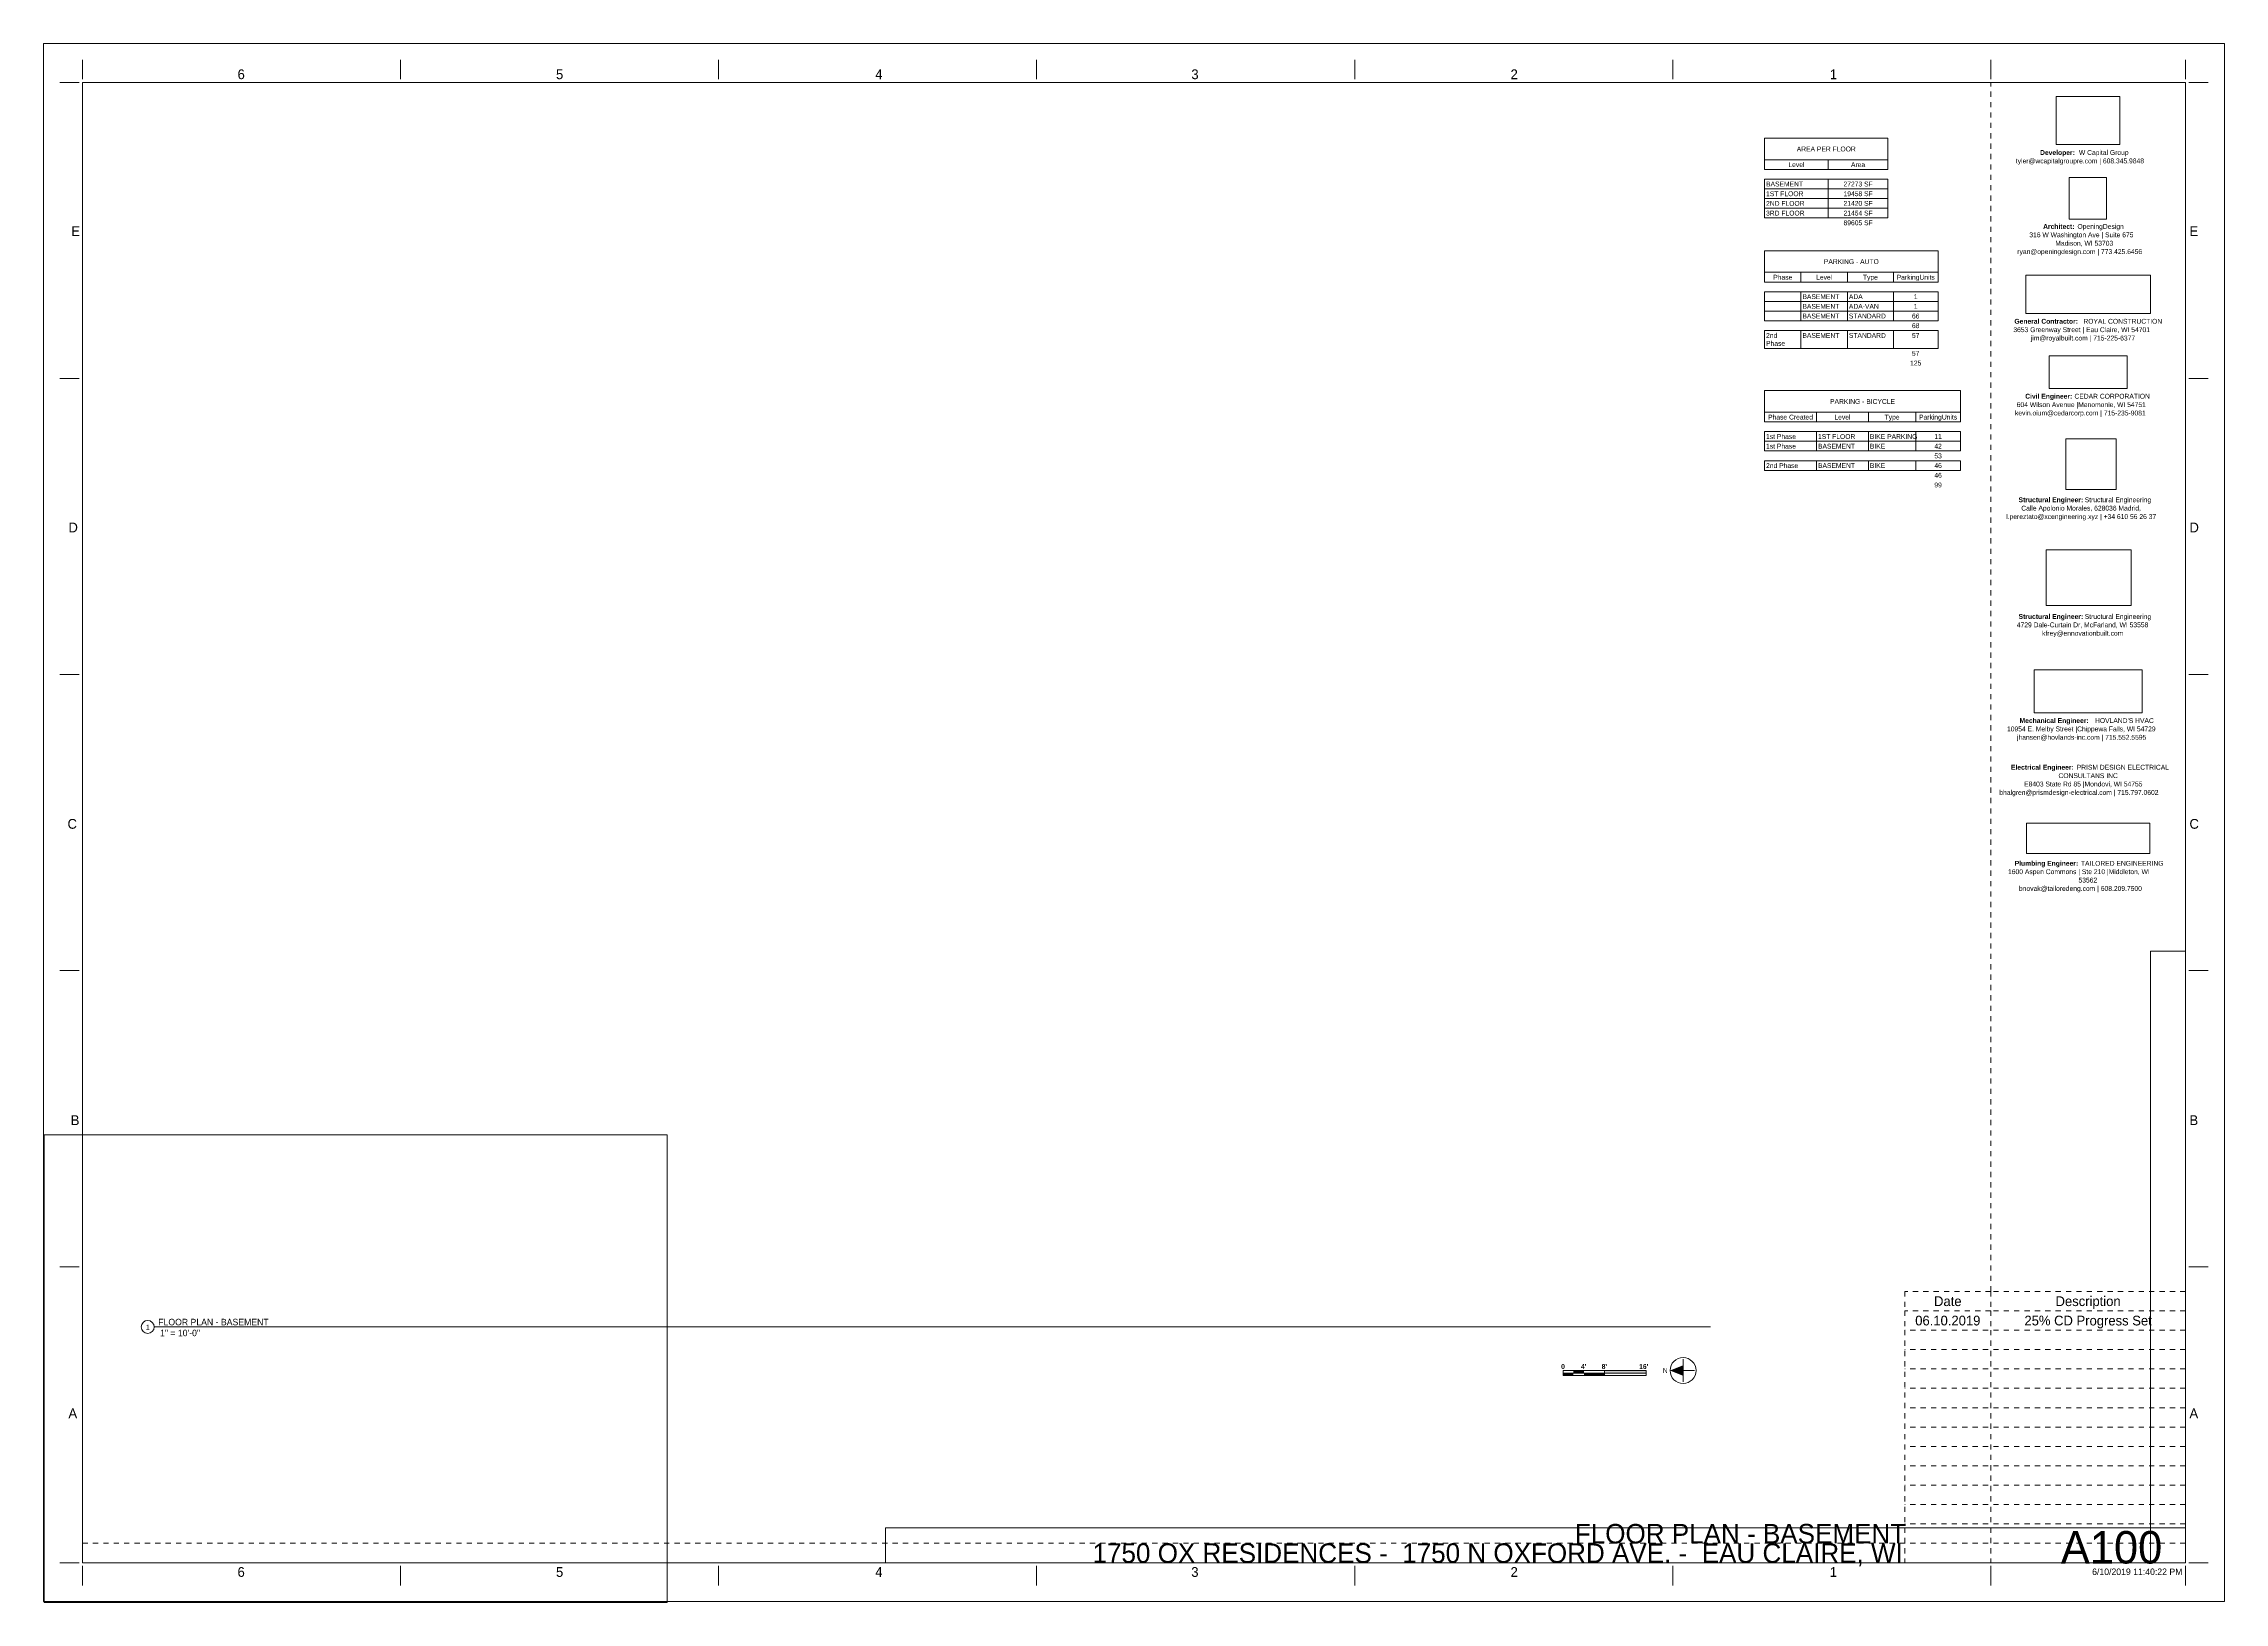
# Paper-space layout 'Layout1' of a CAD drawing. Header units: inches. Extents: x 0 to 42, y 0 to 30.
import ezdxf

# ---------------------------------------------------------------- set-up
doc = ezdxf.new("R2010")
doc.units = ezdxf.units.IN
doc.header["$MEASUREMENT"] = 0
doc.linetypes.add('Dot 1_32_', pattern=[0.03125, 0, -0.03125])
for name, color, linetype, lineweight in [('A-ANNO-NOTE', 131, 'Continuous', 9), ('A-DETL', 90, 'Continuous', 9), ('G-ANNO-SCHD', 231, 'Continuous', 9), ('G-ANNO-TTLB', 6, 'Continuous', 9), ('G-ANNO-TTLB-MEDM', 33, 'Continuous', 20)]:
    doc.layers.add(name, color=color, linetype=linetype, lineweight=lineweight)
doc.layers.add('G-ANNO-NPLT', color=191, linetype='Continuous', plot=False)
doc.styles.add('Arial_1', font='arial.ttf', dxfattribs={"height": 0.09375})
doc.styles.add('Century Gothic_1', font='ufonts.com_century-gothic.ttf', dxfattribs={"height": 0.1875})
doc.styles.add('Century Gothic_2', font='ufonts.com_century-gothic.ttf', dxfattribs={"height": 0.09375})
doc.styles.add('Century Gothic_3', font='ufonts.com_century-gothic.ttf', dxfattribs={"height": 0.125})
doc.styles.add('Century Gothic_4', font='ufonts.com_century-gothic.ttf', dxfattribs={"height": 0.625})
doc.styles.add('Century Gothic_5', font='ufonts.com_century-gothic.ttf', dxfattribs={"height": 0.375})
doc.styles.add('Century Gothic_B_1', font='GOTHICB.TTF', dxfattribs={"height": 0.09375})
picture_1 = doc.add_image_def('image1.jpg', size_in_pixel=(785, 514))
picture_2 = doc.add_image_def('image2.png', size_in_pixel=(300, 300))
picture_3 = doc.add_image_def('image3.jpg', size_in_pixel=(336, 83))
picture_4 = doc.add_image_def('image4.jpg', size_in_pixel=(278, 110))
picture_5 = doc.add_image_def('image5.jpg', size_in_pixel=(302, 126))
picture_6 = doc.add_image_def('image6.jpg', size_in_pixel=(261, 80))
picture_7 = doc.add_image_def('image7.jpg', size_in_pixel=(344, 261))
picture_8 = doc.add_image_def('image8.jpg', size_in_pixel=(547, 610))
picture_9 = doc.add_image_def('image9.jpg', size_in_pixel=(95, 1663))
picture_10 = doc.add_image_def('image10.jpg', size_in_pixel=(3536, 95))

# ---------------------------------------------------------------- blocks, each defined once
blk = doc.blocks.new('OD Title Block - 30x42 - CDs - one-598439-FLOOR PLAN - BASEMENT')
at = {"layer": 'G-ANNO-TTLB'}
for p, q in [((-0.01, 30.014), (41.99, 30.014)), ((-0.01, 0.014), (-0.01, 30.014)), ((41.99, 0.014), (41.99, 30.014)), ((-0.01, 0.014), (41.99, 0.014))]:
    blk.add_line(p, q, dxfattribs=at)
at = {"layer": 'G-ANNO-TTLB', "linetype": 'Dot 1_32_', "lineweight": 13}
for p, q in [((37.49, 5.989), (37.49, 29.264)), ((0.74, 1.137), (35.905, 1.137))]:
    blk.add_line(p, q, dxfattribs=at)
at = {"layer": 'G-ANNO-TTLB-MEDM'}
for p, q in [((0.74, 29.326), (0.74, 29.701)), ((6.865, 29.326), (6.865, 29.701)), ((12.99, 29.326), (12.99, 29.701)), ((19.115, 29.326), (19.115, 29.701)), ((25.24, 29.326), (25.24, 29.701)), ((31.365, 29.326), (31.365, 29.701)), ((37.49, 29.326), (37.49, 29.701)), ((41.24, 29.326), (41.24, 29.701)), ((0.677, 29.264), (0.302, 29.264)), ((0.74, 29.264), (41.24, 29.264)), ((0.74, 29.264), (0.74, 0.764)), ((41.24, 29.264), (41.24, 0.764)), ((41.302, 29.264), (41.677, 29.264)), ((0.677, 23.564), (0.302, 23.564)), ((41.302, 23.564), (41.677, 23.564)), ((0.677, 17.864), (0.302, 17.864)), ((41.302, 17.864), (41.677, 17.864)), ((0.677, 12.164), (0.302, 12.164)), ((41.302, 12.164), (41.677, 12.164)), ((0.677, 6.464), (0.302, 6.464)), ((41.302, 6.464), (41.677, 6.464)), ((0.677, 0.764), (0.302, 0.764)), ((0.74, 0.764), (41.24, 0.764)), ((0.74, 0.701), (0.74, 0.326)), ((6.865, 0.701), (6.865, 0.326)), ((12.99, 0.701), (12.99, 0.326)), ((19.115, 0.701), (19.115, 0.326)), ((25.24, 0.701), (25.24, 0.326)), ((31.365, 0.701), (31.365, 0.326)), ((37.49, 0.701), (37.49, 0.326)), ((41.24, 0.701), (41.24, 0.326)), ((41.302, 0.764), (41.677, 0.764))]:
    blk.add_line(p, q, dxfattribs=at)
at = {"layer": 'G-ANNO-TTLB', "attachment_point": 1}
for s, insert, char_height, width, style in [('6', (3.725, 29.517), 0.188, 0.17675, 'Century Gothic_1'), ('5', (9.858, 29.517), 0.188, 0.17675, 'Century Gothic_1'), ('4', (16.007, 29.517), 0.188, 0.17675, 'Century Gothic_1'), ('3', (22.094, 29.517), 0.188, 0.17675, 'Century Gothic_1'), ('2', (28.242, 29.517), 0.188, 0.17675, 'Century Gothic_1'), ('1', (34.391, 29.517), 0.188, 0.17675, 'Century Gothic_1'), ('tyler@wcapitalgroupre.com | 608.345.9848', (37.974, 27.802), 0.09375, 3.36141, 'Century Gothic_2'), ('Developer: ', (38.44, 27.964), 0.09375, 0.90584, 'Century Gothic_B_1'), ('W Capital Group', (39.188, 27.964), 0.09375, 1.32878, 'Century Gothic_2'), ('E', (0.523, 26.497), 0.188, 0.17044, 'Century Gothic_1'), ('Architect: ', (38.499, 26.54), 0.09375, 0.80169, 'Century Gothic_B_1'), ('OpeningDesign', (39.16, 26.54), 0.09375, 1.212, 'Century Gothic_2'), ('E', (41.317, 26.497), 0.188, 0.17044, 'Century Gothic_1'), ('ryan@openingdesign.com | 773.425.6456', (38.002, 26.056), 0.09375, 3.21937, 'Century Gothic_2'), ('316 W Washington Ave | Suite 675', (38.233, 26.379), 0.09375, 2.65756, 'Century Gothic_2'), ('Madison, WI 53703', (38.733, 26.217), 0.09375, 1.44556, 'Century Gothic_2'), ('3653 Greenway Street | Eau Claire, WI 54701', (37.925, 24.552), 0.09375, 3.4845, 'Century Gothic_2'), ('General Contractor: ', (37.946, 24.714), 0.09375, 1.60969, 'Century Gothic_B_1'), ('jim@royalbuilt.com | 715-225-6377', (38.263, 24.391), 0.09375, 2.66387, 'Century Gothic_2'), ('ROYAL CONSTRUCTION', (39.274, 24.714), 0.09375, 1.82116, 'Century Gothic_2'), ('604 Wilson Avenue |Menomonie, WI 54751', (37.99, 23.109), 0.09375, 3.32669, 'Century Gothic_2'), ('Civil Engineer: ', (38.154, 23.271), 0.09375, 1.14888, 'Century Gothic_B_1'), ('CEDAR CORPORATION', (39.102, 23.271), 0.09375, 1.78012, 'Century Gothic_2'), ('kevin.oium@cedarcorp.com | 715-235-9081', (37.956, 22.948), 0.09375, 3.40559, 'Century Gothic_2'), ('Structural Engineer: ', (38.026, 21.277), 0.09375, 1.54341, 'Century Gothic_B_1'), ('Calle Apolonio Morales, 628036 Madrid, ', (38.078, 21.116), 0.09375, 3.15309, 'Century Gothic_2'), ('Structural Engineering', (39.3, 21.277), 0.09375, 1.69175, 'Century Gothic_2'), ('D', (0.468, 20.791), 0.188, 0.23672, 'Century Gothic_1'), ('l.pereztato@xcengineering.xyz | +34 610 56 26 37', (37.787, 20.954), 0.09375, 3.81591, 'Century Gothic_2'), ('D', (41.317, 20.791), 0.188, 0.23672, 'Century Gothic_1'), ('Structural Engineer: ', (38.026, 19.03), 0.09375, 1.54341, 'Century Gothic_B_1'), ('Structural Engineering', (39.3, 19.03), 0.09375, 1.69175, 'Century Gothic_2'), ('4729 Dale-Curtain Dr, McFarland, WI 53558', (37.992, 18.869), 0.09375, 3.32037, 'Century Gothic_2'), ('kfrey@ennovationbuilt.com', (38.479, 18.707), 0.09375, 2.13994, 'Century Gothic_2'), ('10954 E. Melby Street |Chippewa Falls, WI 54729', (37.803, 16.865), 0.09375, 3.77487, 'Century Gothic_2'), ('Mechanical Engineer: ', (38.045, 17.026), 0.09375, 1.76119, 'Century Gothic_B_1'), ("HOVLAND'S HVAC", (39.498, 17.026), 0.09375, 1.42663, 'Century Gothic_2'), ('jhansen@hovlands-inc.com | 715.552.5595', (37.996, 16.704), 0.09375, 3.31091, 'Century Gothic_2'), ('Electrical Engineer: ', (37.88, 16.127), 0.09375, 1.53394, 'Century Gothic_B_1'), ('CONSULTANS INC', (38.794, 15.965), 0.09375, 1.37613, 'Century Gothic_2'), ('PRISM DESIGN ELECTRICAL ', (39.146, 16.127), 0.09375, 2.09891, 'Century Gothic_2'), ('bhalgren@prismdesign-electrical.com | 715.797.0602', (37.656, 15.642), 0.09375, 4.13469, 'Century Gothic_2'), ('E8403 State Rd 85 |Mondovi, WI 54755', (38.133, 15.804), 0.09375, 2.9795, 'Century Gothic_2'), ('C', (0.45, 15.084), 0.188, 0.25881, 'Century Gothic_1'), ('C', (41.317, 15.084), 0.188, 0.25881, 'Century Gothic_1'), ('Plumbing Engineer: ', (37.951, 14.277), 0.09375, 1.54656, 'Century Gothic_B_1'), ('1600 Aspen Commons | Ste 210 |Middleton, WI ', (37.823, 14.116), 0.09375, 3.77172, 'Century Gothic_2'), ('53562', (39.18, 13.954), 0.0937, 0.44188, 'Century Gothic_2'), ('TAILORED ENGINEERING', (39.227, 14.277), 0.09375, 1.87166, 'Century Gothic_2'), ('bnovak@tailoredeng.com | 608.209.7500', (38.034, 13.793), 0.09375, 3.21622, 'Century Gothic_2'), ('B', (0.512, 9.378), 0.188, 0.18306, 'Century Gothic_1'), ('B', (41.317, 9.378), 0.188, 0.18306, 'Century Gothic_1'), ('A', (0.468, 3.734), 0.188, 0.23672, 'Century Gothic_1'), ('A', (41.317, 3.734), 0.188, 0.23672, 'Century Gothic_1'), ('6', (3.724, 0.679), 0.188, 0.17675, 'Century Gothic_1'), ('5', (9.858, 0.679), 0.188, 0.17675, 'Century Gothic_1'), ('4', (16.007, 0.679), 0.188, 0.17675, 'Century Gothic_1'), ('3', (22.093, 0.679), 0.188, 0.17675, 'Century Gothic_1'), ('2', (28.242, 0.679), 0.188, 0.17675, 'Century Gothic_1'), ('1', (34.39, 0.679), 0.188, 0.17675, 'Century Gothic_1')]:
    blk.add_mtext(s, dxfattribs=dict(at, insert=insert, char_height=char_height, width=width, style=style))
at = {"layer": 'G-ANNO-TTLB'}
image = blk.add_image(picture_7, insert=(38.752, 28.068), size_in_units=(1.226, 0.93), dxfattribs=at)
image.dxf.flags = 7
image = blk.add_image(picture_8, insert=(38.999, 26.632), size_in_units=(0.719, 0.802), rotation=0, dxfattribs=at)
image.dxf.flags = 7
image = blk.add_image(picture_6, insert=(38.163, 24.818), size_in_units=(2.404, 0.737), dxfattribs=at)
image.dxf.flags = 7
image = blk.add_image(picture_5, insert=(38.612, 23.375), size_in_units=(1.506, 0.628), dxfattribs=at)
image.dxf.flags = 7
image = blk.add_image(picture_2, insert=(38.938, 21.431), size_in_units=(0.97, 0.97), dxfattribs=at)
image.dxf.flags = 7
image = blk.add_image(picture_1, insert=(38.558, 19.194), size_in_units=(1.638, 1.072), dxfattribs=at)
image.dxf.flags = 7
image = blk.add_image(picture_4, insert=(38.326, 17.131), size_in_units=(2.077, 0.822), dxfattribs=at)
image.dxf.flags = 7
image = blk.add_image(picture_3, insert=(38.179, 14.417), size_in_units=(2.372, 0.586), dxfattribs=at)
image.dxf.flags = 7
image = blk.add_image(picture_9, insert=(40.567, 0.764), size_in_units=(0.673, 11.775), dxfattribs=at)
image.dxf.flags = 7
image = blk.add_image(picture_10, insert=(16.203, 0.764), size_in_units=(25.037, 0.673), dxfattribs=at)
image.dxf.flags = 7
blk = doc.blocks.new('Viewport - All On-568496-FLOOR PLAN - BASEMENT')
at = {"layer": 'G-ANNO-TTLB'}
for start, end in [(360, 180), (180, 360)]:
    blk.add_arc((-0.125, 0), 0.125, start, end, dxfattribs=at)
blk = doc.blocks.new('Graphic Scale - 1in-10ft-530767-FLOOR PLAN - BASEMENT')
at = {"layer": 'A-ANNO-NOTE'}
for points in [[(-1.2, 0.049), (-1.2, 0), (-1.4, 0), (-1.4, 0.049)], [(0, 0.049), (0, 0), (-0.8, 0), (-0.8, 0.049)], [(-1.4, 0), (-1.4, -0.049), (-1.6, -0.049), (-1.6, 0)], [(-0.8, 0), (-0.8, -0.049), (-1.2, -0.049), (-1.2, 0)]]:
    blk.add_hatch(color=256, dxfattribs=at).paths.add_polyline_path(points, flags=0)
for p, q in [((-1.6, 0.049), (0, 0.049)), ((-1.6, -0.049), (-1.6, 0.049)), ((-0.8, 0.049), (-0.8, -0.049)), ((0, 0.049), (0, -0.049)), ((-1.6, 0), (0, 0)), ((-1.6, -0.049), (0, -0.049))]:
    blk.add_line(p, q, dxfattribs=at)
at = {"layer": 'A-ANNO-NOTE', "attachment_point": 1, "style": 'Century Gothic_B_1'}
for s, insert, char_height, width in [('\\fCentury Gothic|b1|i0|c0|p34|;0', (-1.638, 0.173), 0.09375, 0.09153), ("4'", (-1.255, 0.173), 0.0937, 0.12625), ("8'", (-0.857, 0.173), 0.0937, 0.12625), ("16'", (-0.135, 0.173), 0.0937, 0.21778)]:
    blk.add_mtext(s, dxfattribs=dict(at, insert=insert, char_height=char_height, width=width))
blk = doc.blocks.new('North Arrow - Left-530765-FLOOR PLAN - BASEMENT')
at = {"layer": 'A-ANNO-NOTE'}
blk.add_hatch(color=256, dxfattribs=at).paths.add_polyline_path([(-0.25, 0), (0, 0.101), (0, -0.101)], flags=0)
for p, q in [((-0.219, 0), (0.219, 0)), ((0, 0.219), (0, -0.219))]:
    blk.add_line(p, q, dxfattribs=at)
blk.add_circle((0, 0), 0.25, dxfattribs=at)
at = {"layer": 'A-ANNO-NOTE', "insert": (-0.39, 0.047), "char_height": 0.0937, "width": 0.09784, "attachment_point": 1, "style": 'Arial_1'}
blk.add_mtext('N', dxfattribs=at)

psp = doc.layouts.get("Layout1")

# ---------------------------------------------------------------- linework, layer by layer
at = {"layer": 'A-DETL'}
for p, q in [((33.134, 28.194), (33.134, 27.778)), ((35.509, 28.194), (33.134, 28.194)), ((35.509, 27.778), (35.509, 28.194)), ((33.134, 27.778), (33.134, 27.591)), ((33.134, 27.778), (35.509, 27.778)), ((34.361, 27.778), (34.361, 27.591)), ((35.509, 27.778), (35.509, 27.591)), ((34.361, 27.591), (33.134, 27.591)), ((34.361, 27.404), (33.134, 27.404)), ((33.134, 27.404), (33.134, 27.218)), ((35.509, 27.591), (34.361, 27.591)), ((35.509, 27.404), (34.361, 27.404)), ((34.361, 27.404), (34.361, 27.218)), ((35.509, 27.404), (35.509, 27.218)), ((34.361, 27.218), (33.134, 27.218)), ((33.134, 27.218), (33.134, 27.031)), ((34.361, 27.031), (33.134, 27.031)), ((33.134, 27.031), (33.134, 26.845)), ((35.509, 27.218), (34.361, 27.218)), ((34.361, 27.218), (34.361, 27.031)), ((35.509, 27.031), (34.361, 27.031)), ((34.361, 27.031), (34.361, 26.845)), ((35.509, 27.218), (35.509, 27.031)), ((35.509, 27.031), (35.509, 26.845)), ((34.361, 26.845), (33.134, 26.845)), ((33.134, 26.845), (33.134, 26.658)), ((34.361, 26.658), (33.134, 26.658)), ((35.509, 26.845), (34.361, 26.845)), ((34.361, 26.845), (34.361, 26.658)), ((35.509, 26.658), (34.361, 26.658)), ((35.509, 26.845), (35.509, 26.658)), ((33.134, 26.026), (33.134, 25.61)), ((36.476, 26.026), (33.134, 26.026)), ((36.476, 25.61), (36.476, 26.026)), ((33.134, 25.61), (33.134, 25.423)), ((33.134, 25.61), (36.476, 25.61)), ((33.835, 25.423), (33.134, 25.423)), ((33.835, 25.236), (33.134, 25.236)), ((33.134, 25.236), (33.134, 25.05)), ((33.835, 25.61), (33.835, 25.423)), ((34.73, 25.423), (33.835, 25.423)), ((34.73, 25.236), (33.835, 25.236)), ((33.835, 25.236), (33.835, 25.05)), ((34.73, 25.61), (34.73, 25.423)), ((35.614, 25.423), (34.73, 25.423)), ((35.614, 25.236), (34.73, 25.236)), ((34.73, 25.236), (34.73, 25.05)), ((35.614, 25.61), (35.614, 25.423)), ((36.476, 25.423), (35.614, 25.423)), ((36.476, 25.236), (35.614, 25.236)), ((35.614, 25.236), (35.614, 25.05)), ((36.476, 25.61), (36.476, 25.423)), ((36.476, 25.236), (36.476, 25.05)), ((33.835, 25.05), (33.134, 25.05)), ((33.134, 25.05), (33.134, 24.863)), ((33.835, 24.863), (33.134, 24.863)), ((33.134, 24.863), (33.134, 24.676)), ((34.73, 25.05), (33.835, 25.05)), ((33.835, 25.05), (33.835, 24.863)), ((34.73, 24.863), (33.835, 24.863)), ((33.835, 24.863), (33.835, 24.676)), ((35.614, 25.05), (34.73, 25.05)), ((34.73, 25.05), (34.73, 24.863)), ((35.614, 24.863), (34.73, 24.863)), ((34.73, 24.863), (34.73, 24.676)), ((36.476, 25.05), (35.614, 25.05)), ((35.614, 25.05), (35.614, 24.863)), ((36.476, 24.863), (35.614, 24.863)), ((35.614, 24.863), (35.614, 24.676)), ((36.476, 25.05), (36.476, 24.863)), ((36.476, 24.863), (36.476, 24.676)), ((33.835, 24.676), (33.134, 24.676)), ((33.835, 24.49), (33.134, 24.49)), ((33.134, 24.49), (33.134, 24.145)), ((34.73, 24.676), (33.835, 24.676)), ((34.73, 24.49), (33.835, 24.49)), ((33.835, 24.49), (33.835, 24.145)), ((35.614, 24.676), (34.73, 24.676)), ((35.614, 24.49), (34.73, 24.49)), ((34.73, 24.49), (34.73, 24.145)), ((36.476, 24.676), (35.614, 24.676)), ((36.476, 24.49), (35.614, 24.49)), ((35.614, 24.49), (35.614, 24.145)), ((36.476, 24.49), (36.476, 24.145)), ((33.835, 24.145), (33.134, 24.145)), ((34.73, 24.145), (33.835, 24.145)), ((35.614, 24.145), (34.73, 24.145)), ((36.476, 24.145), (35.614, 24.145)), ((33.134, 23.333), (33.134, 22.916)), ((36.907, 23.333), (33.134, 23.333)), ((36.907, 22.916), (36.907, 23.333)), ((33.134, 22.916), (33.134, 22.73)), ((33.134, 22.916), (36.907, 22.916)), ((34.134, 22.73), (33.134, 22.73)), ((34.134, 22.916), (34.134, 22.73)), ((35.134, 22.73), (34.134, 22.73)), ((35.134, 22.916), (35.134, 22.73)), ((36.045, 22.73), (35.134, 22.73)), ((36.045, 22.916), (36.045, 22.73)), ((36.907, 22.73), (36.045, 22.73)), ((36.907, 22.916), (36.907, 22.73)), ((34.134, 22.543), (33.134, 22.543)), ((33.134, 22.543), (33.134, 22.357)), ((34.134, 22.357), (33.134, 22.357)), ((33.134, 22.357), (33.134, 22.17)), ((35.134, 22.543), (34.134, 22.543)), ((34.134, 22.543), (34.134, 22.357)), ((35.134, 22.357), (34.134, 22.357)), ((34.134, 22.357), (34.134, 22.17)), ((36.045, 22.543), (35.134, 22.543)), ((35.134, 22.543), (35.134, 22.357)), ((36.045, 22.357), (35.134, 22.357)), ((35.134, 22.357), (35.134, 22.17)), ((36.907, 22.543), (36.045, 22.543)), ((36.045, 22.543), (36.045, 22.357)), ((36.907, 22.357), (36.045, 22.357)), ((36.045, 22.357), (36.045, 22.17)), ((36.907, 22.543), (36.907, 22.357)), ((36.907, 22.357), (36.907, 22.17)), ((34.134, 22.17), (33.134, 22.17)), ((34.134, 21.983), (33.134, 21.983)), ((33.134, 21.983), (33.134, 21.797)), ((35.134, 22.17), (34.134, 22.17)), ((35.134, 21.983), (34.134, 21.983)), ((34.134, 21.983), (34.134, 21.797)), ((36.045, 22.17), (35.134, 22.17)), ((36.045, 21.983), (35.134, 21.983)), ((35.134, 21.983), (35.134, 21.797)), ((36.907, 22.17), (36.045, 22.17)), ((36.907, 21.983), (36.045, 21.983)), ((36.045, 21.983), (36.045, 21.797)), ((36.907, 21.983), (36.907, 21.797)), ((34.134, 21.797), (33.134, 21.797)), ((35.134, 21.797), (34.134, 21.797)), ((36.045, 21.797), (35.134, 21.797)), ((36.907, 21.797), (36.045, 21.797))]:
    psp.add_line(p, q, dxfattribs=at)
at = {"layer": 'A-DETL', "linetype": 'Dot 1_32_', "lineweight": 13}
for p, q in [((37.49, 5.989), (35.837, 5.989)), ((35.837, 5.989), (35.837, 5.616)), ((41.24, 5.989), (37.49, 5.989)), ((37.49, 5.989), (37.49, 5.616)), ((41.24, 5.989), (41.24, 5.616)), ((37.49, 5.616), (35.837, 5.616)), ((35.837, 5.616), (35.837, 5.242)), ((41.24, 5.616), (37.49, 5.616)), ((37.49, 5.616), (37.49, 5.242)), ((41.24, 5.616), (41.24, 5.242)), ((41.24, 5.242), (35.837, 5.242)), ((35.837, 5.242), (35.837, 0.764)), ((37.49, 5.242), (37.49, 0.764)), ((41.24, 4.869), (35.837, 4.869)), ((41.24, 4.496), (35.837, 4.496)), ((41.24, 4.123), (35.837, 4.123)), ((41.24, 3.749), (35.837, 3.749)), ((41.24, 3.376), (35.837, 3.376)), ((41.24, 3.003), (35.837, 3.003)), ((41.24, 2.63), (35.837, 2.63)), ((41.24, 2.256), (35.837, 2.256)), ((41.24, 1.883), (35.837, 1.883)), ((41.24, 1.51), (35.837, 1.51)), ((41.24, 1.137), (35.837, 1.137))]:
    psp.add_line(p, q, dxfattribs=at)
at = {"layer": 'G-ANNO-NPLT', "lineweight": 9}
psp.add_line((2.12, 5.303), (32.093, 5.303), dxfattribs=at)

# ---------------------------------------------------------------- block references
at = {"layer": 'A-ANNO-NOTE'}
for name, p in [('North Arrow - Left-530765-FLOOR PLAN - BASEMENT', (31.564, 4.464)), ('Graphic Scale - 1in-10ft-530767-FLOOR PLAN - BASEMENT', (30.854, 4.415))]:
    psp.add_blockref(name, p, dxfattribs=at)
at = {"layer": 'G-ANNO-TTLB'}
for name, p in [('OD Title Block - 30x42 - CDs - one-598439-FLOOR PLAN - BASEMENT', (0, 0)), ('Viewport - All On-568496-FLOOR PLAN - BASEMENT', (2.12, 5.303))]:
    psp.add_blockref(name, p, dxfattribs=at)

# ---------------------------------------------------------------- texts
at = {"layer": 'G-ANNO-SCHD', "color": 147, "line_spacing_factor": 0.984502}
for s, insert, char_height, width, attachment_point, style in [('Level', (33.748, 27.73), 0.0937, 0.38998, 2, 'Century Gothic_2'), ('AREA PER FLOOR', (34.322, 28.032), 0.09375, 1.26744, 2, 'Century Gothic_2'), ('Area', (34.935, 27.73), 0.0937, 0.36532, 2, 'Century Gothic_2'), ('BASEMENT', (33.163, 27.357), 0.0937, 0.76587, 1, 'Century Gothic_2'), ('27273 SF', (34.935, 27.357), 0.0937, 0.62256, 2, 'Century Gothic_2'), ('2ND FLOOR', (33.163, 26.984), 0.0937, 0.86454, 1, 'Century Gothic_2'), ('1ST FLOOR', (33.163, 27.17), 0.0937, 0.77762, 1, 'Century Gothic_2'), ('21420 SF', (34.935, 26.984), 0.0937, 0.62256, 2, 'Century Gothic_2'), ('19458 SF', (34.935, 27.17), 0.0937, 0.62256, 2, 'Century Gothic_2'), ('3RD FLOOR', (33.163, 26.797), 0.0937, 0.84457, 1, 'Century Gothic_2'), ('89605 SF', (34.935, 26.61), 0.0937, 0.62256, 2, 'Century Gothic_2'), ('21454 SF', (34.935, 26.797), 0.0937, 0.62256, 2, 'Century Gothic_2'), ('PARKING - AUTO', (34.805, 25.863), 0.09375, 1.22516, 2, 'Century Gothic_2'), ('Phase', (33.485, 25.562), 0.0937, 0.44989, 2, 'Century Gothic_2'), ('Level', (34.282, 25.562), 0.0937, 0.38998, 2, 'Century Gothic_2'), ('Type', (35.172, 25.562), 0.0937, 0.35122, 2, 'Century Gothic_2'), ('ParkingUnits', (36.045, 25.562), 0.09375, 0.88333, 2, 'Century Gothic_2'), ('BASEMENT', (33.863, 25.189), 0.0937, 0.76587, 1, 'Century Gothic_2'), ('BASEMENT', (33.863, 25.002), 0.0937, 0.76587, 1, 'Century Gothic_2'), ('BASEMENT', (33.863, 24.815), 0.0937, 0.76587, 1, 'Century Gothic_2'), ('ADA', (34.758, 25.189), 0.0937, 0.34417, 1, 'Century Gothic_2'), ('ADA-VAN', (34.758, 25.002), 0.0937, 0.72946, 1, 'Century Gothic_2'), ('STANDARD', (34.758, 24.815), 0.0937, 0.80698, 1, 'Century Gothic_2'), ('66', (36.045, 24.815), 0.0937, 0.1715, 2, 'Century Gothic_2'), ('1', (36.045, 25.189), 0.0937, 0.08575, 2, 'Century Gothic_2'), ('1', (36.045, 25.002), 0.0937, 0.08575, 2, 'Century Gothic_2'), ('2nd\\PPhase', (33.163, 24.442), 0.0937, 0.44989, 1, 'Century Gothic_2'), ('BASEMENT', (33.863, 24.442), 0.0937, 0.76587, 1, 'Century Gothic_2'), ('STANDARD', (34.758, 24.442), 0.0937, 0.80698, 1, 'Century Gothic_2'), ('57', (36.045, 24.442), 0.0937, 0.1715, 2, 'Century Gothic_2'), ('68', (36.045, 24.629), 0.0937, 0.1715, 2, 'Century Gothic_2'), ('57', (36.045, 24.097), 0.0937, 0.1715, 2, 'Century Gothic_2'), ('125', (36.045, 23.91), 0.0937, 0.25725, 2, 'Century Gothic_2'), ('PARKING - BICYCLE', (35.021, 23.17), 0.09375, 1.43307, 2, 'Century Gothic_2'), ('Phase Created', (33.634, 22.869), 0.09375, 1.12531, 2, 'Century Gothic_2'), ('Level', (34.634, 22.869), 0.0937, 0.38998, 2, 'Century Gothic_2'), ('Type', (35.59, 22.869), 0.0937, 0.35122, 2, 'Century Gothic_2'), ('ParkingUnits', (36.476, 22.869), 0.09375, 0.88333, 2, 'Century Gothic_2'), ('1st Phase', (33.163, 22.495), 0.0937, 0.68952, 1, 'Century Gothic_2'), ('1st Phase', (33.163, 22.309), 0.0937, 0.68952, 1, 'Century Gothic_2'), ('1ST FLOOR', (34.163, 22.495), 0.0937, 0.77762, 1, 'Century Gothic_2'), ('BASEMENT', (34.163, 22.309), 0.0937, 0.76587, 1, 'Century Gothic_2'), ('BIKE PARKING', (35.163, 22.495), 0.09375, 1.01724, 1, 'Century Gothic_2'), ('BIKE', (35.163, 22.309), 0.0937, 0.29836, 1, 'Century Gothic_2'), ('42', (36.476, 22.309), 0.0937, 0.1715, 2, 'Century Gothic_2'), ('11', (36.476, 22.495), 0.0937, 0.1715, 2, 'Century Gothic_2'), ('2nd Phase', (33.163, 21.936), 0.0937, 0.77762, 1, 'Century Gothic_2'), ('BASEMENT', (34.163, 21.936), 0.0937, 0.76587, 1, 'Century Gothic_2'), ('BIKE', (35.163, 21.936), 0.0937, 0.29836, 1, 'Century Gothic_2'), ('46', (36.476, 21.936), 0.0937, 0.1715, 2, 'Century Gothic_2'), ('53', (36.476, 22.122), 0.0937, 0.1715, 2, 'Century Gothic_2'), ('46', (36.476, 21.749), 0.0937, 0.1715, 2, 'Century Gothic_2'), ('99', (36.476, 21.562), 0.0937, 0.1715, 2, 'Century Gothic_2'), ('Date', (36.663, 5.893), 0.1875, 0.73997, 2, 'Century Gothic_1'), ('Description', (39.365, 5.893), 0.1875, 1.66316, 2, 'Century Gothic_1'), ('06.10.2019', (36.663, 5.52), 0.1875, 1.54101, 2, 'Century Gothic_1'), ('25% CD Progress Set', (39.365, 5.52), 0.1875, 2.98571, 2, 'Century Gothic_1')]:
    psp.add_mtext(s, dxfattribs=dict(at, insert=insert, char_height=char_height, width=width, attachment_point=attachment_point, style=style))
at = {"layer": 'G-ANNO-TTLB', "attachment_point": 1}
for s, insert, char_height, width, style in [('FLOOR PLAN - BASEMENT', (2.197, 5.46), 0.125, 2.52184, 'Century Gothic_3'), ('1', (1.96, 5.346), 0.0937, 0.08837, 'Century Gothic_2'), (' 1" = 10\'-0"', (2.186, 5.25), 0.125, 1.01947, 'Century Gothic_3'), ('FLOOR PLAN - BASEMENT', (29.48, 1.51), 0.375, 7.53712, 'Century Gothic_5'), ('1750 OX RESIDENCES -  1750 N OXFORD AVE. -  EAU CLAIRE, WI', (20.191, 1.136), 0.375, 18.79547, 'Century Gothic_5')]:
    psp.add_mtext(s, dxfattribs=dict(at, insert=insert, char_height=char_height, width=width, style=style))

# ---------------------------------------------------------------- viewports
at = {"layer": '0'}
psp.add_viewport(center=(6, 4.5), size=(12, 9), view_center_point=(6, 4.5), view_height=12, dxfattribs=at)

# ---------------------------------------------------------------- next in the draw order: texts
at = {"layer": 'G-ANNO-TTLB', "insert": (41.181, 0.652), "char_height": 0.125, "width": 2.2037, "attachment_point": 3, "line_spacing_factor": 0.984502, "style": 'Century Gothic_3', "bg_fill": 3, "box_fill_scale": 1.25, "bg_fill_color": 256, "bg_fill_true_color": 13158600, "bg_fill_transparency": 0}
psp.add_mtext('6/10/2019 11:40:22 PM', dxfattribs=at)

# ---------------------------------------------------------------- next in the draw order: linework, layer by layer
at = {"layer": 'A-DETL', "linetype": 'Dot 1_32_', "lineweight": 13}
for p, q in [((41.24, 5.242), (41.24, 0.764)), ((41.24, 0.764), (35.837, 0.764))]:
    psp.add_line(p, q, dxfattribs=at)

# ---------------------------------------------------------------- next in the draw order: texts
at = {"layer": 'G-ANNO-TTLB', "insert": (38.841, 1.373), "char_height": 0.625, "width": 2.52816, "attachment_point": 1, "style": 'Century Gothic_4'}
psp.add_mtext('A100', dxfattribs=at)

doc.saveas('drawing.dxf')
